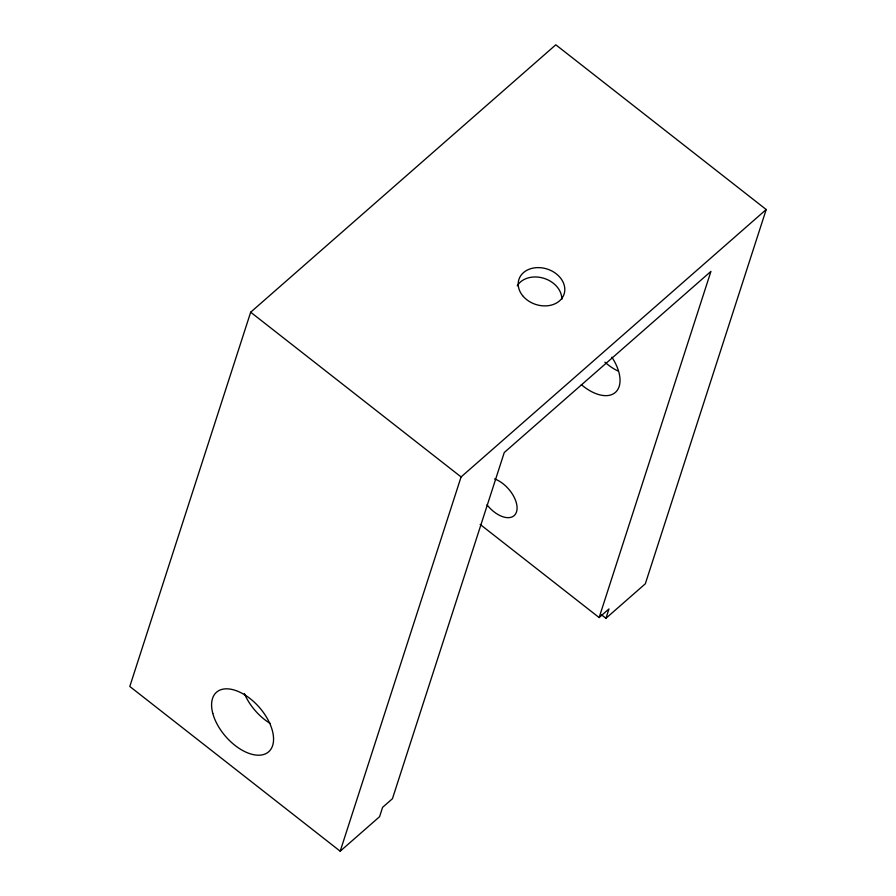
<?xml version="1.0" encoding="UTF-8"?>
<svg xmlns="http://www.w3.org/2000/svg" width="896" height="896" viewBox="0 0 896 896"><rect width="100%" height="100%" fill="white"/><g stroke="black" fill="none" stroke-linecap="round" stroke-linejoin="round"><path stroke-width="1.34" d="M601.541 614.846L605.954 618.296L645.322 583.789L766.203 209.53L555.8 44.8L250.678 312.211L129.797 686.47L340.2 851.2L379.579 816.693L382.592 807.341L392.437 798.717L504.258 452.525L710.942 271.376L599.133 617.557L480.155 524.418M340.2 851.2L461.082 476.941L766.203 209.53M605.954 618.296L608.978 608.933L599.133 617.557M250.678 312.211L461.082 476.941M611.867 357.202A37.598 21.146 48.8 0 1 615.485 392.314A37.598 21.146 48.8 0 1 581.325 384.63M618.229 371.09A37.598 21.146 48.8 0 1 604.89 362.152M270.29 723.509A39.57 22.254 48.8 0 1 244.406 693.571M494.581 478.912A23.744 13.35 48.8 0 1 516.611 511.582A23.744 13.35 48.8 0 1 487.01 504.818M517.238 285.824A23.744 18.603 17.9 0 1 543.749 278.264A23.744 18.603 17.9 0 1 561.781 299.443M522.581 295.602A23.744 18.603 17.9 0 0 562.744 297.046A23.744 18.603 17.9 0 0 539.19 267.624A23.744 18.603 17.9 0 0 522.581 295.602M212.778 713.339A39.57 22.254 48.8 0 0 264.846 754.096A39.57 22.254 48.8 0 0 250.141 698.634A39.57 22.254 48.8 0 0 212.778 713.339"/></g></svg>
